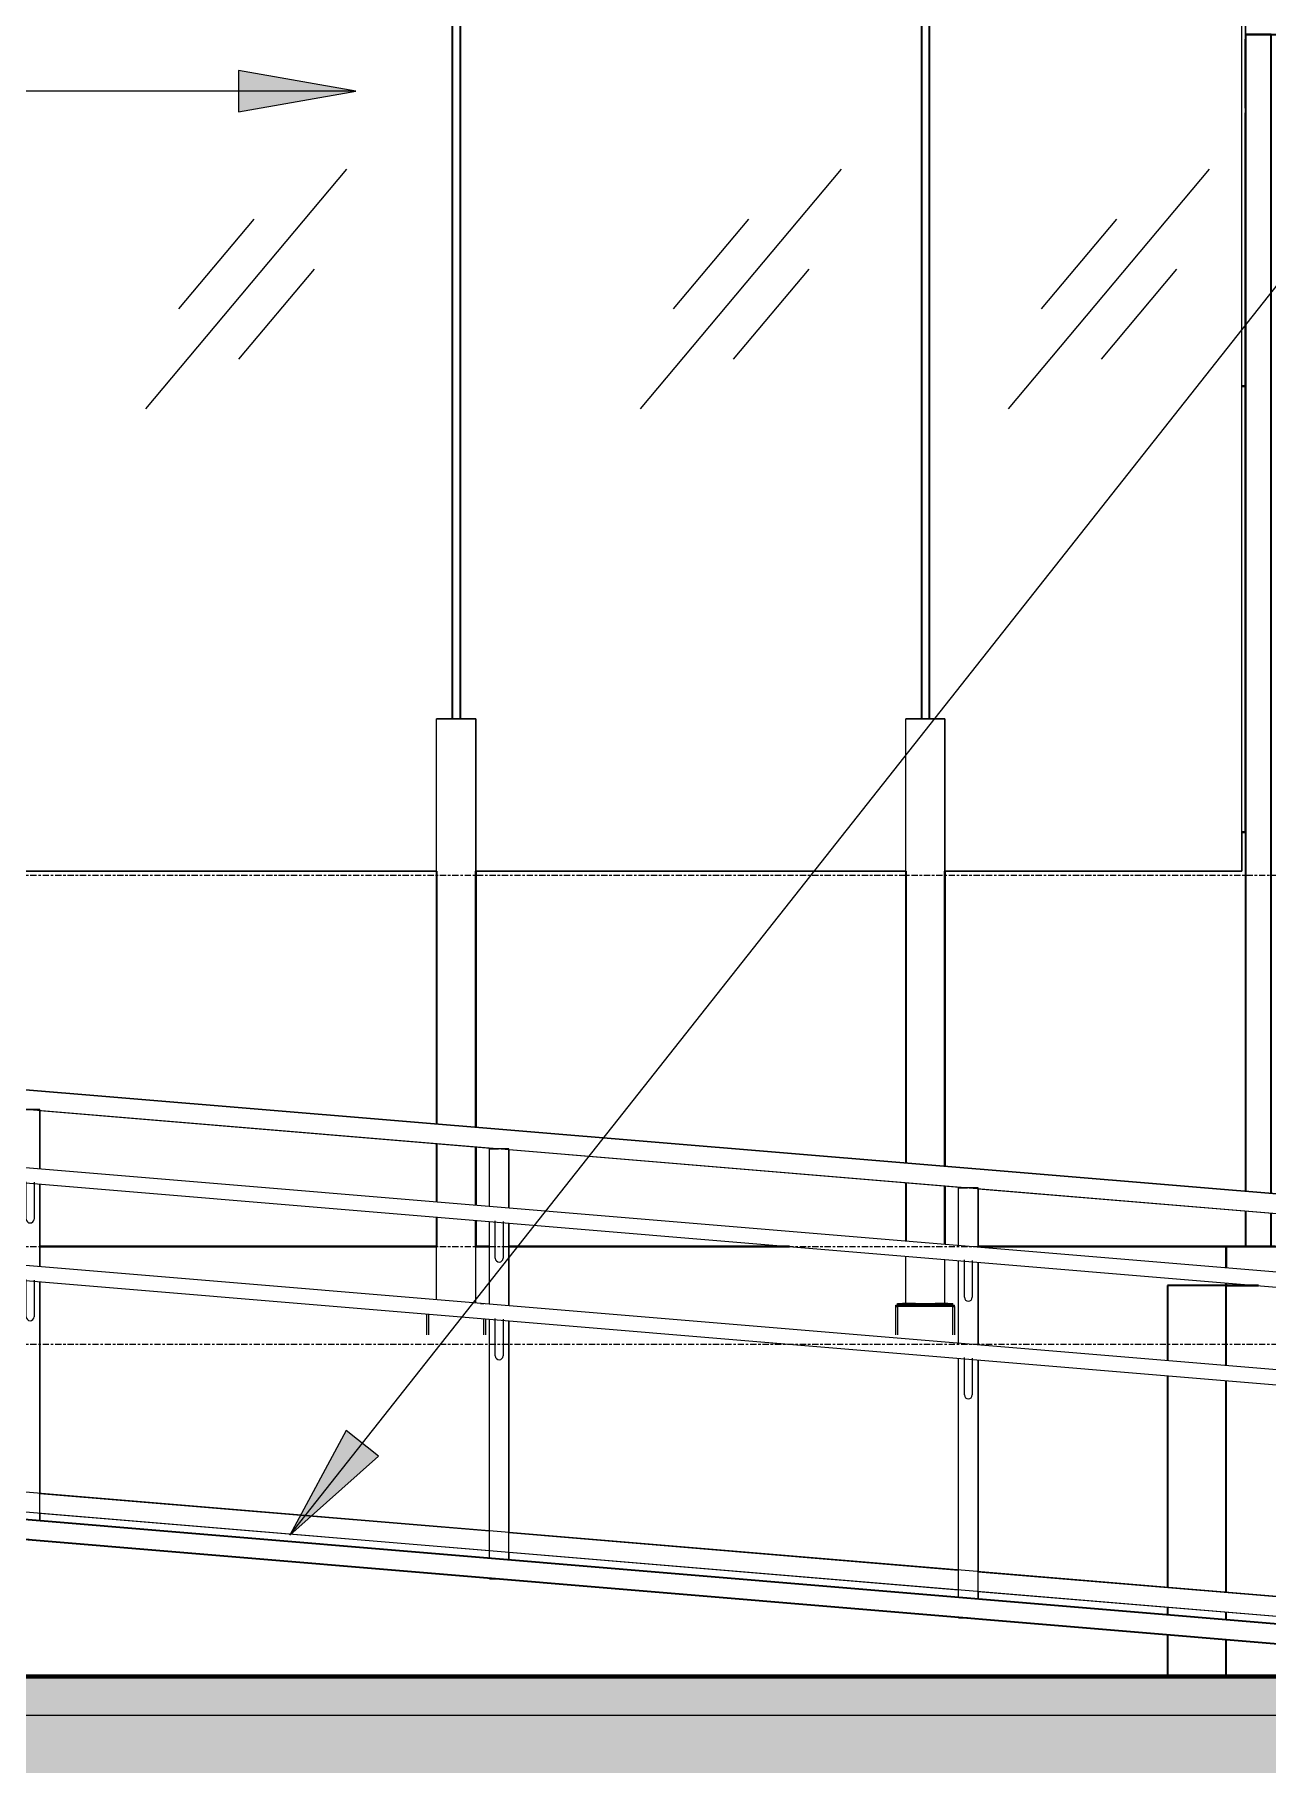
# Model space of a CAD drawing. Header units: millimetres. Extents: x -153298 to 620751, y -313239 to 250031.
# Drawn here: x 127834 to 130988, y -295222 to -290797 of the extents above; entities that cross this region are included whole.
import ezdxf

# ---------------------------------------------------------------- set-up
doc = ezdxf.new("R2010")
doc.units = ezdxf.units.MM
for name, pattern in [('Centre', [31.75, 6.35, -4.7625, 15.875, -4.7625]), ('DPA_Hidden 500', [1.4, 0.8, -0.6]), ('HIDDEN', [0.375, 0.25, -0.125])]:
    doc.linetypes.add(name, pattern=pattern)
for name, color, linetype, lineweight in [('A-ANNO-NOTE', 7, 'Continuous', 35), ('A-DETL-GENF', 7, 'Continuous', 35), ('A-DETL-THIN', 7, 'Continuous', 25), ('A-DOOR-E', 7, 'Continuous', 25), ('A-DOOR-HDLN', 7, 'Continuous', 9), ('A-FLOR-E', 7, 'Continuous', 35), ('A-FLOR-FNSH', 7, 'Continuous', 70), ('A-FLOR-HRAL', 7, 'Continuous', 25), ('A-FLOR-LEVL', 7, 'Continuous', 35), ('A-FLOR-LEVL-E', 7, 'Continuous', 35), ('A-FLOR-PATT', 7, 'Continuous', 70), ('A-GENM', 7, 'Continuous', 9), ('A-GENM-HDLN', 7, 'DPA_Hidden 500', 9), ('A-GLAZ-CURT', 7, 'Continuous', 9), ('A-GLAZ-CWMG', 7, 'Continuous', 35), ('G-ANNO-TEXT', 7, 'Continuous', 9), ('I-WALL-E', 7, 'Continuous', 35), ('S-BEAM', 7, 'Continuous', 35), ('S-COLS-E', 7, 'Continuous', 35), ('WALL-E', 7, 'Continuous', 35)]:
    doc.layers.add(name, color=color, linetype=linetype, lineweight=lineweight)
pattern_1 = [(50, (108217.3, -305821.75), (728.737, -63.756), [76.2, -838.2]), (355, (108217.3, -305821.75), (-140.972, 764.228), [60.96, -670.56]), (100.451, (108278, -305827.1), (587.77, 700.467), [64.76, -712.36]), (46.184, (108217.3, -305618.55), (1084.316, -168.17), [114.3, -1257.3]), (96.636, (108307.7, -305632.6), (949.61, 989.71), [97.14, -1068.54]), (351.184, (108217.3, -305618.6), (949.62, 989.7), [91.44, -1005.84]), (21, (108318.9, -305669.35), (606.458, -409.06), [76.2, -838.2]), (326, (108318.9, -305669.35), (247.208, 736.753), [60.96, -670.56]), (71.451, (108369.44, -305703.44), (853.668, 327.685), [64.76, -712.36]), (37.5, (108217.3, -305821.75), (12.3547, 338.22), [33.528, -628.904, 33.528, -647.192, -673.1]), (37.5, (108217.3, -305821.75), (12.3547, 338.22), [-1343.152, 33.528, -639.572]), (7.5, (108217.3, -305821.75), (267.279, 400.722), [33.528, -354.584, 33.528, -613.664, -256.54]), (7.5, (108217.3, -305821.75), (267.279, 400.722), [-1035.304, 33.528, -223.012]), (327.5, (107990.73, -305821.75), (542.3633, -22.9153), [33.528, -220.472, 33.528, -758.952, -1051.56]), (327.5, (107990.73, -305821.75), (542.3633, -22.9153), [-1046.48, 33.528, -1018.032]), (317.5, (107889.13, -305821.75), (592.517, 101.707), [33.528, -296.672, 33.528, -492.76, -746.76]), (317.5, (107889.13, -305821.75), (592.517, 101.707), [-856.488, 33.528, -713.232])]

# ---------------------------------------------------------------- blocks, each defined once
blk = doc.blocks.new('Ramp - Ramp-6647670-2120-01 ENTRANCE 1 SECTION A')
at = {"layer": 'A-FLOR-LEVL', "color": 7}
for p, q in [((-850627.3, 101450), (-856476.2, 101937.4)), ((-856476.2, 101887.2), (-850627.3, 101399.8))]:
    blk.add_line(p, q, dxfattribs=at)
blk = doc.blocks.new('Railing - RL7_Baluster Post-V204-2120-01 ENTRANCE 1 SECTION A')
at = {"layer": 'A-FLOR-HRAL', "color": 7, "lineweight": 9}
for p, q in [((-855402.3, 102900), (-855452.3, 102900)), ((-855452.3, 102900), (-855429.4, 102900)), ((-855452.3, 102752.1), (-855452.3, 102900)), ((-855452.3, 102752.1), (-855452.3, 102900)), ((-855402.3, 102747.9), (-855402.3, 102900)), ((-855402.3, 102897.7), (-855402.3, 102747.9)), ((-855452.3, 102502.1), (-855452.3, 102714.1)), ((-855452.3, 102502.1), (-855452.3, 102714.1)), ((-855437.3, 102645), (-855437.3, 102715.6)), ((-855417.3, 102714), (-855417.3, 102645)), ((-855402.3, 102709.9), (-855402.3, 102497.9)), ((-855402.3, 102497.9), (-855402.3, 102709.9)), ((-855452.3, 101852.1), (-855452.3, 102464.1)), ((-855452.3, 101922.1), (-855452.3, 102464.1)), ((-855437.3, 102395), (-855437.3, 102465.6)), ((-855417.3, 102464), (-855417.3, 102395)), ((-855402.3, 102459.9), (-855402.3, 101917.9)), ((-855402.3, 101847.9), (-855402.3, 102459.9)), ((-855452.3, 101852.1), (-855452.3, 101871.9)), ((-855402.3, 101867.7), (-855402.3, 101847.9)), ((-855452.3, 101800), (-855452.3, 101801.9)), ((-855452.3, 101800), (-855452.3, 101801.9)), ((-855429.4, 101800), (-855452.3, 101800)), ((-855452.3, 101800), (-855429.4, 101800))]:
    blk.add_line(p, q, dxfattribs=at)
at = {"layer": 'A-FLOR-HRAL', "color": 7, "lineweight": 9, "flags": 128}
for points in [[(-855437.3, 102620), (-855437.3, 102620), (-855437.3, 102620.1), (-855437.3, 102620.2), (-855437.3, 102620.3), (-855437.3, 102620.5), (-855437.3, 102620.7), (-855437.3, 102621), (-855437.3, 102621.3), (-855437.3, 102621.6), (-855437.3, 102622), (-855437.3, 102622.4), (-855437.3, 102622.8), (-855437.3, 102623.3), (-855437.3, 102623.8), (-855437.3, 102624.4), (-855437.3, 102624.9), (-855437.3, 102625.6), (-855437.3, 102626.2), (-855437.3, 102626.9), (-855437.3, 102627.6), (-855437.3, 102628.3), (-855437.3, 102629.1), (-855437.3, 102629.9), (-855437.3, 102630.7), (-855437.3, 102631.5), (-855437.3, 102632.3), (-855437.3, 102633.2), (-855437.3, 102634.1), (-855437.3, 102635), (-855437.3, 102635.9), (-855437.3, 102636.9), (-855437.3, 102637.8), (-855437.3, 102638.8), (-855437.3, 102639.8), (-855437.3, 102640.8), (-855437.3, 102641.7), (-855437.3, 102642.7), (-855437.3, 102643.7), (-855437.3, 102644.7), (-855437.3, 102645)], [(-855417.3, 102645), (-855417.3, 102644), (-855417.3, 102643), (-855417.3, 102642), (-855417.3, 102641), (-855417.3, 102640), (-855417.3, 102639.1), (-855417.3, 102638.1), (-855417.3, 102637.1), (-855417.3, 102636.2), (-855417.3, 102635.3), (-855417.3, 102634.4), (-855417.3, 102633.5), (-855417.3, 102632.6), (-855417.3, 102631.7), (-855417.3, 102630.9), (-855417.3, 102630.1), (-855417.3, 102629.3), (-855417.3, 102628.5), (-855417.3, 102627.8), (-855417.3, 102627.1), (-855417.3, 102626.4), (-855417.3, 102625.7), (-855417.3, 102625.1), (-855417.3, 102624.5), (-855417.3, 102624), (-855417.3, 102623.4), (-855417.3, 102623), (-855417.3, 102622.5), (-855417.3, 102622.1), (-855417.3, 102621.7), (-855417.3, 102621.4), (-855417.3, 102621), (-855417.3, 102620.8), (-855417.3, 102620.6), (-855417.3, 102620.4), (-855417.3, 102620.2), (-855417.3, 102620.1), (-855417.3, 102620), (-855417.3, 102620)], [(-855437.3, 102370), (-855437.3, 102370), (-855437.3, 102370.1), (-855437.3, 102370.2), (-855437.3, 102370.3), (-855437.3, 102370.5), (-855437.3, 102370.7), (-855437.3, 102371), (-855437.3, 102371.3), (-855437.3, 102371.6), (-855437.3, 102372), (-855437.3, 102372.4), (-855437.3, 102372.8), (-855437.3, 102373.3), (-855437.3, 102373.8), (-855437.3, 102374.4), (-855437.3, 102374.9), (-855437.3, 102375.6), (-855437.3, 102376.2), (-855437.3, 102376.9), (-855437.3, 102377.6), (-855437.3, 102378.3), (-855437.3, 102379.1), (-855437.3, 102379.9), (-855437.3, 102380.7), (-855437.3, 102381.5), (-855437.3, 102382.3), (-855437.3, 102383.2), (-855437.3, 102384.1), (-855437.3, 102385), (-855437.3, 102385.9), (-855437.3, 102386.9), (-855437.3, 102387.8), (-855437.3, 102388.8), (-855437.3, 102389.8), (-855437.3, 102390.8), (-855437.3, 102391.7), (-855437.3, 102392.7), (-855437.3, 102393.7), (-855437.3, 102394.7), (-855437.3, 102395)], [(-855417.3, 102395), (-855417.3, 102394), (-855417.3, 102393), (-855417.3, 102392), (-855417.3, 102391), (-855417.3, 102390), (-855417.3, 102389.1), (-855417.3, 102388.1), (-855417.3, 102387.1), (-855417.3, 102386.2), (-855417.3, 102385.3), (-855417.3, 102384.4), (-855417.3, 102383.5), (-855417.3, 102382.6), (-855417.3, 102381.7), (-855417.3, 102380.9), (-855417.3, 102380.1), (-855417.3, 102379.3), (-855417.3, 102378.5), (-855417.3, 102377.8), (-855417.3, 102377.1), (-855417.3, 102376.4), (-855417.3, 102375.7), (-855417.3, 102375.1), (-855417.3, 102374.5), (-855417.3, 102374), (-855417.3, 102373.4), (-855417.3, 102373), (-855417.3, 102372.5), (-855417.3, 102372.1), (-855417.3, 102371.7), (-855417.3, 102371.4), (-855417.3, 102371), (-855417.3, 102370.8), (-855417.3, 102370.6), (-855417.3, 102370.4), (-855417.3, 102370.2), (-855417.3, 102370.1), (-855417.3, 102370), (-855417.3, 102370)]]:
    blk.add_lwpolyline(points, dxfattribs=at)
at = {"layer": 'A-FLOR-HRAL', "color": 7, "lineweight": 9}
for centre, end in [((-855427.3, 102620), 0), ((-855427.3, 102370), 360)]:
    blk.add_arc(centre, 10, 180, end, dxfattribs=at)
blk = doc.blocks.new('Railing - RL7_Baluster Post-V205-2120-01 ENTRANCE 1 SECTION A')
at = {"layer": 'A-FLOR-HRAL', "color": 7, "lineweight": 9}
for p, q in [((-854202.3, 102800), (-854252.3, 102800)), ((-854252.3, 102800), (-854229.4, 102800)), ((-854252.3, 102652.1), (-854252.3, 102800)), ((-854252.3, 102652.1), (-854252.3, 102800)), ((-854202.3, 102647.9), (-854202.3, 102800)), ((-854202.3, 102797.7), (-854202.3, 102647.9)), ((-854252.3, 102402.1), (-854252.3, 102614)), ((-854252.3, 102402.1), (-854252.3, 102614)), ((-854237.3, 102545), (-854237.3, 102615.6)), ((-854217.3, 102614), (-854217.3, 102545)), ((-854202.3, 102609.8), (-854202.3, 102397.9)), ((-854202.3, 102397.9), (-854202.3, 102609.8)), ((-854252.3, 101752.1), (-854252.3, 102364)), ((-854252.3, 101822.1), (-854252.3, 102364)), ((-854237.3, 102295), (-854237.3, 102365.6)), ((-854217.3, 102364), (-854217.3, 102295)), ((-854202.3, 102359.8), (-854202.3, 101817.9)), ((-854202.3, 101747.9), (-854202.3, 102359.8)), ((-854252.3, 101752.1), (-854252.3, 101771.9)), ((-854202.3, 101767.7), (-854202.3, 101747.9)), ((-854252.3, 101700), (-854252.3, 101701.9)), ((-854252.3, 101700), (-854252.3, 101701.9)), ((-854229.4, 101700), (-854252.3, 101700)), ((-854252.3, 101700), (-854229.4, 101700))]:
    blk.add_line(p, q, dxfattribs=at)
at = {"layer": 'A-FLOR-HRAL', "color": 7, "lineweight": 9, "flags": 128}
for points in [[(-854237.3, 102520), (-854237.3, 102520), (-854237.3, 102520.1), (-854237.3, 102520.2), (-854237.3, 102520.3), (-854237.3, 102520.5), (-854237.3, 102520.7), (-854237.3, 102521), (-854237.3, 102521.3), (-854237.3, 102521.6), (-854237.3, 102522), (-854237.3, 102522.4), (-854237.3, 102522.8), (-854237.3, 102523.3), (-854237.3, 102523.8), (-854237.3, 102524.4), (-854237.3, 102524.9), (-854237.3, 102525.6), (-854237.3, 102526.2), (-854237.3, 102526.9), (-854237.3, 102527.6), (-854237.3, 102528.3), (-854237.3, 102529.1), (-854237.3, 102529.9), (-854237.3, 102530.7), (-854237.3, 102531.5), (-854237.3, 102532.3), (-854237.3, 102533.2), (-854237.3, 102534.1), (-854237.3, 102535), (-854237.3, 102535.9), (-854237.3, 102536.9), (-854237.3, 102537.8), (-854237.3, 102538.8), (-854237.3, 102539.8), (-854237.3, 102540.8), (-854237.3, 102541.7), (-854237.3, 102542.7), (-854237.3, 102543.7), (-854237.3, 102544.7), (-854237.3, 102545)], [(-854217.3, 102545), (-854217.3, 102544), (-854217.3, 102543), (-854217.3, 102542), (-854217.3, 102541), (-854217.3, 102540), (-854217.3, 102539.1), (-854217.3, 102538.1), (-854217.3, 102537.1), (-854217.3, 102536.2), (-854217.3, 102535.3), (-854217.3, 102534.4), (-854217.3, 102533.5), (-854217.3, 102532.6), (-854217.3, 102531.7), (-854217.3, 102530.9), (-854217.3, 102530.1), (-854217.3, 102529.3), (-854217.3, 102528.5), (-854217.3, 102527.8), (-854217.3, 102527.1), (-854217.3, 102526.4), (-854217.3, 102525.7), (-854217.3, 102525.1), (-854217.3, 102524.5), (-854217.3, 102524), (-854217.3, 102523.4), (-854217.3, 102523), (-854217.3, 102522.5), (-854217.3, 102522.1), (-854217.3, 102521.7), (-854217.3, 102521.4), (-854217.3, 102521), (-854217.3, 102520.8), (-854217.3, 102520.6), (-854217.3, 102520.4), (-854217.3, 102520.2), (-854217.3, 102520.1), (-854217.3, 102520), (-854217.3, 102520)], [(-854237.3, 102270), (-854237.3, 102270), (-854237.3, 102270.1), (-854237.3, 102270.2), (-854237.3, 102270.3), (-854237.3, 102270.5), (-854237.3, 102270.7), (-854237.3, 102271), (-854237.3, 102271.3), (-854237.3, 102271.6), (-854237.3, 102272), (-854237.3, 102272.4), (-854237.3, 102272.8), (-854237.3, 102273.3), (-854237.3, 102273.8), (-854237.3, 102274.4), (-854237.3, 102274.9), (-854237.3, 102275.6), (-854237.3, 102276.2), (-854237.3, 102276.9), (-854237.3, 102277.6), (-854237.3, 102278.3), (-854237.3, 102279.1), (-854237.3, 102279.9), (-854237.3, 102280.7), (-854237.3, 102281.5), (-854237.3, 102282.3), (-854237.3, 102283.2), (-854237.3, 102284.1), (-854237.3, 102285), (-854237.3, 102285.9), (-854237.3, 102286.9), (-854237.3, 102287.8), (-854237.3, 102288.8), (-854237.3, 102289.8), (-854237.3, 102290.8), (-854237.3, 102291.7), (-854237.3, 102292.7), (-854237.3, 102293.7), (-854237.3, 102294.7), (-854237.3, 102295)], [(-854217.3, 102295), (-854217.3, 102294), (-854217.3, 102293), (-854217.3, 102292), (-854217.3, 102291), (-854217.3, 102290), (-854217.3, 102289.1), (-854217.3, 102288.1), (-854217.3, 102287.1), (-854217.3, 102286.2), (-854217.3, 102285.3), (-854217.3, 102284.4), (-854217.3, 102283.5), (-854217.3, 102282.6), (-854217.3, 102281.7), (-854217.3, 102280.9), (-854217.3, 102280.1), (-854217.3, 102279.3), (-854217.3, 102278.5), (-854217.3, 102277.8), (-854217.3, 102277.1), (-854217.3, 102276.4), (-854217.3, 102275.7), (-854217.3, 102275.1), (-854217.3, 102274.5), (-854217.3, 102274), (-854217.3, 102273.4), (-854217.3, 102273), (-854217.3, 102272.5), (-854217.3, 102272.1), (-854217.3, 102271.7), (-854217.3, 102271.4), (-854217.3, 102271), (-854217.3, 102270.8), (-854217.3, 102270.6), (-854217.3, 102270.4), (-854217.3, 102270.2), (-854217.3, 102270.1), (-854217.3, 102270), (-854217.3, 102270)]]:
    blk.add_lwpolyline(points, dxfattribs=at)
at = {"layer": 'A-FLOR-HRAL', "color": 7, "lineweight": 9}
for centre, end in [((-854227.3, 102520), 0), ((-854227.3, 102270), 360)]:
    blk.add_arc(centre, 10, 180, end, dxfattribs=at)
blk = doc.blocks.new('Railing - Railing-14391909-2120-01 ENTRANCE 1 SECTION A')
at = {"layer": 'A-FLOR-HRAL', "color": 7, "lineweight": 9}
for p, q in [((-850627.3, 102350), (-856476.2, 102837.4)), ((-856477.8, 102799.4), (-850627.3, 102311.9)), ((-850627.3, 102100), (-856476.2, 102587.4)), ((-856477.8, 102549.4), (-850627.3, 102061.9)), ((-850627.3, 101520), (-856476.2, 102007.4)), ((-856478.3, 101957.4), (-850627.3, 101469.8)), ((-855402.3, 101917.9), (-854252.3, 101822.1)), ((-855402.3, 101867.7), (-854252.3, 101771.9)), ((-854202.3, 101817.9), (-853052.3, 101722.1)), ((-854202.3, 101767.7), (-853052.3, 101671.9)), ((-853002.3, 101717.9), (-851852.3, 101622.1)), ((-853002.3, 101667.7), (-851852.3, 101571.9))]:
    blk.add_line(p, q, dxfattribs=at)
at = {"color": 7}
for name, p in [('Railing - RL7_Baluster Post-V204-2120-01 ENTRANCE 1 SECTION A', (0, 0)), ('Railing - RL7_Baluster Post-V205-2120-01 ENTRANCE 1 SECTION A', (0, 0)), ('Railing - RL7_Baluster Post-V205-2120-01 ENTRANCE 1 SECTION A', (1200, -100))]:
    blk.add_blockref(name, p, dxfattribs=at)
blk = doc.blocks.new('Top Rail Type - Top Rail_Internal_-14391923-2120-01 ENTRANCE 1 SECTION A')
at = {"layer": 'A-FLOR-HRAL', "color": 7, "lineweight": 9}
for p, q in [((-850627.3, 102550), (-856476.2, 103037.4)), ((-856476.2, 103037.4), (-850627.3, 102550)), ((-856478.3, 102987.4), (-850627.3, 102499.8)), ((-855402.3, 102897.7), (-854229.4, 102800)), ((-854202.3, 102797.7), (-853029.4, 102700)), ((-853002.3, 102697.7), (-851829.4, 102600))]:
    blk.add_line(p, q, dxfattribs=at)
blk = doc.blocks.new('System Panel - DPA-AR_SP_Glass Panel 19mm-17713060-2120-01 ENTRANCE 1 SECTION A')
at = {"layer": 'A-GLAZ-CURT', "color": 7}
for p, q in [((-853127.4, 103900), (-853127.4, 107540)), ((-853127.4, 107540), (-853127.4, 103900)), ((-852327.2, 103510), (-852327.2, 107540)), ((-852327.2, 103610), (-852327.2, 103510)), ((-852327.2, 103510), (-853087.4, 103510)), ((-853087.4, 103510), (-852327.2, 103510))]:
    blk.add_line(p, q, dxfattribs=at)
blk = doc.blocks.new('H-Wide Flange-Column - H200x200x49_9-17718764-2120-01 ENTRANCE 1 SECTION A')
at = {"layer": 'S-COLS-E', "color": 7}
for p, q in [((-852947.2, 102550), (-852864.2, 102550)), ((-852864.2, 102550), (-852947.2, 102550)), ((-852947.2, 102550), (-852747.2, 102550)), ((-852747.2, 102550), (-852947.2, 102550)), ((-852864.2, 102550), (-852851.2, 102550)), ((-852851.2, 102550), (-852864.2, 102550)), ((-852830.2, 102550), (-852843.2, 102550)), ((-852843.2, 102550), (-852830.2, 102550)), ((-852747.2, 102550), (-852830.2, 102550)), ((-852830.2, 102550), (-852747.2, 102550))]:
    blk.add_line(p, q, dxfattribs=at)
blk = doc.blocks.new('System Panel - DPA-AR_SP_Glass Panel 19mm-18236016-2120-01 ENTRANCE 1 SECTION A')
at = {"layer": 'A-GLAZ-CURT', "color": 7}
for p, q in [((-852317.7, 106165), (-852317.7, 107540)), ((-852317.7, 107540), (-852317.7, 106165)), ((-852317.7, 106165), (-852327.2, 106165)), ((-852317.7, 106165), (-852327.2, 106165)), ((-852317.7, 106165), (-852327.2, 106165)), ((-852317.7, 106165), (-852327.2, 106165)), ((-852317.7, 106165), (-852327.2, 106165)), ((-852317.7, 106165), (-852327.2, 106165)), ((-852317.7, 106165), (-852327.2, 106165)), ((-852317.7, 105671), (-852317.7, 106165)), ((-852317.7, 106165), (-852317.7, 105671)), ((-852317.7, 104751), (-852317.7, 105450)), ((-852317.7, 105450), (-852317.7, 104751)), ((-852317.7, 104751), (-852327.2, 104751)), ((-852317.7, 104751), (-852327.2, 104751)), ((-852317.7, 104751), (-852327.2, 104751)), ((-852317.7, 104751), (-852327.2, 104751)), ((-852317.7, 104751), (-852327.2, 104751)), ((-852317.7, 104751), (-852327.2, 104751)), ((-852317.7, 104751), (-852327.2, 104751))]:
    blk.add_line(p, q, dxfattribs=at)
blk = doc.blocks.new('System Panel - DPA-AR_SP_Glass Panel 19mm-17713068-2120-01 ENTRANCE 1 SECTION A')
at = {"layer": 'A-GLAZ-CURT', "color": 7}
for p, q in [((-855527.4, 103900), (-855527.4, 107540)), ((-855527.4, 107540), (-855527.4, 103900)), ((-854347.4, 107540), (-854347.4, 103900)), ((-854347.4, 103900), (-854347.4, 107540)), ((-854387.4, 103510), (-855487.4, 103510)), ((-855487.4, 103510), (-854387.4, 103510))]:
    blk.add_line(p, q, dxfattribs=at)
blk = doc.blocks.new('Rectangular Mullion - DPA_AR_Glass Lift Rev B-17712988-2120-01 ENTRANCE 1 SECTION A')
at = {"layer": 'A-GLAZ-CWMG', "color": 7}
for p, q in [((-855547.4, 107540), (-855547.4, 103900)), ((-855547.4, 107540), (-855547.4, 103900)), ((-855527.4, 107540), (-855527.4, 103900)), ((-855527.4, 107540), (-855527.4, 103900))]:
    blk.add_line(p, q, dxfattribs=at)
blk = doc.blocks.new('Rectangular Mullion - DPA-AR_Rectangular_Mullion_Bottom_Left _Flip-17713076-2120-01 ENTRANCE 1 SECTION A')
at = {"layer": 'A-GLAZ-CWMG', "color": 7}
for p, q in [((-852317.7, 105650), (-852252.7, 105650)), ((-852252.7, 105650), (-852317.7, 105650)), ((-852317.7, 105650), (-852317.7, 102690.9)), ((-852317.7, 105462), (-852317.7, 105638)), ((-852252.7, 105650), (-852276.7, 105650)), ((-852276.7, 105650), (-852252.7, 105650)), ((-852252.7, 102685.4), (-852252.7, 105650)), ((-852252.7, 102685.4), (-852252.7, 105650)), ((-852252.7, 105609), (-852252.7, 105650)), ((-852252.7, 105609), (-852252.7, 105638)), ((-852317.7, 103610), (-852317.7, 105450)), ((-852317.7, 102640.7), (-852317.7, 102550)), ((-852252.7, 102550), (-852252.7, 102635.3)), ((-852252.7, 102550), (-852252.7, 102635.3)), ((-852252.7, 102550), (-852252.7, 102591)), ((-852252.7, 102550), (-852252.7, 102591)), ((-852317.7, 102550), (-852252.7, 102550)), ((-852252.7, 102550), (-852317.7, 102550)), ((-852252.7, 102550), (-852276.7, 102550)), ((-852276.7, 102550), (-852252.7, 102550))]:
    blk.add_line(p, q, dxfattribs=at)
blk = doc.blocks.new('Rectangular Mullion - DPA-AR_Rectangular_Mullion_Bottom_Left _Flip-17713079-2120-01 ENTRANCE 1 SECTION A')
at = {"layer": 'A-GLAZ-CWMG', "color": 7}
for p, q in [((-852317.7, 105650), (-852252.7, 105650)), ((-852252.7, 105650), (-852317.7, 105650)), ((-852252.7, 105650), (-852276.7, 105650)), ((-852276.7, 105650), (-852252.7, 105650)), ((-852317.7, 105450), (-852317.7, 104751)), ((-852317.7, 104751), (-852317.7, 105450)), ((-852252.7, 102560), (-852252.7, 102591)), ((-852252.7, 102560), (-852252.7, 102591)), ((-852252.7, 102560), (-852252.7, 102591)), ((-852252.7, 102560), (-852252.7, 102591)), ((-852317.2, 102550), (-852252.7, 102550)), ((-852252.7, 102550), (-852317.2, 102550)), ((-852252.7, 102550), (-852276.7, 102550)), ((-852276.7, 102550), (-852252.7, 102550))]:
    blk.add_line(p, q, dxfattribs=at)
blk = doc.blocks.new('H-Wide Flange Beams - H200x200x49_9-17713033-2120-01 ENTRANCE 1 SECTION A')
at = {"layer": 'S-BEAM', "color": 7}
for p, q in [((-852317.7, 105650), (-850201.2, 105650)), ((-852317.7, 105650), (-850201.2, 105650)), ((-850201.2, 105475), (-850201.2, 105570)), ((-850201.2, 105570), (-850201.2, 105475)), ((-851117.7, 105462), (-850214.2, 105462)), ((-851117.7, 105450), (-850201.2, 105450)), ((-850214.2, 105462), (-851117.2, 105462)), ((-851117.2, 105450), (-850201.2, 105450))]:
    blk.add_line(p, q, dxfattribs=at)
blk = doc.blocks.new('H-Wide Flange Beams - H200x200x49_9-17713034-2120-01 ENTRANCE 1 SECTION A')
at = {"layer": 'S-BEAM', "color": 7}
for p, q in [((-852317.7, 105650), (-850201.3, 105650)), ((-852317.7, 105650), (-850201.3, 105650)), ((-851117.7, 105638), (-850214.2, 105638)), ((-851117.7, 105638), (-850201.3, 105638)), ((-850201.3, 105650), (-850201.3, 105638)), ((-850201.3, 105625), (-850201.3, 105626.2)), ((-850201.3, 105626.2), (-850201.3, 105625)), ((-850201.3, 105475), (-850201.3, 105625)), ((-850201.3, 105625), (-850201.3, 105475)), ((-850214.2, 105462), (-851117.7, 105462)), ((-851117.7, 105462), (-850201.3, 105462)), ((-851117.7, 105450), (-850201.3, 105450)), ((-851117.7, 105450), (-850201.3, 105450)), ((-850201.3, 105473.8), (-850201.3, 105475)), ((-850201.3, 105475), (-850201.3, 105473.8)), ((-850201.3, 105462), (-850201.3, 105450))]:
    blk.add_line(p, q, dxfattribs=at)
blk = doc.blocks.new('Structural Framing 37 - Structural Framing 1-17719488-2120-01 ENTRANCE 1 SECTION A')
at = {"layer": 'S-BEAM', "color": 7}
for p, q in [((-852317.7, 105650), (-852268.2, 105650)), ((-852267.6, 105650), (-852317.6, 105650))]:
    blk.add_line(p, q, dxfattribs=at)
blk = doc.blocks.new('System Panel - DPA-AR_SP_Glass Panel 19mm-18235950-2120-01 ENTRANCE 1 SECTION A')
at = {"layer": 'A-GLAZ-CURT', "color": 7}
for p, q in [((-852317.7, 106165), (-852317.7, 107540)), ((-852317.7, 107540), (-852317.7, 106165)), ((-852317.7, 106165), (-852327.2, 106165)), ((-852317.7, 106165), (-852327.2, 106165)), ((-852317.7, 106165), (-852327.2, 106165)), ((-852317.7, 106165), (-852327.2, 106165)), ((-852317.7, 106165), (-852327.2, 106165)), ((-852317.7, 105650), (-852317.7, 106165)), ((-852317.7, 106165), (-852317.7, 104751)), ((-852317.7, 104751), (-852317.7, 105450)), ((-852317.7, 104751), (-852327.2, 104751)), ((-852317.7, 104751), (-852327.2, 104751)), ((-852317.7, 103610), (-852317.7, 104751)), ((-852317.7, 104751), (-852317.7, 103610)), ((-852327.2, 103610), (-852317.7, 103610)), ((-852317.7, 103610), (-852327.2, 103610))]:
    blk.add_line(p, q, dxfattribs=at)
blk = doc.blocks.new('Rectangular Mullion - DPA_AR_flood protection post-V374-2120-01 ENTRANCE 1 SECTION A')
at = {"layer": 'A-GLAZ-CWMG', "color": 7}
for p, q in [((-854387.4, 103510), (-854387.4, 102863.3)), ((-854387.4, 103510), (-854387.4, 102863.3)), ((-854287.4, 102855), (-854287.4, 103510)), ((-854287.4, 103510), (-854287.4, 102855)), ((-854387.4, 102813.2), (-854387.4, 102663.3)), ((-854387.4, 102813.2), (-854387.4, 102663.3)), ((-854287.4, 102655), (-854287.4, 102804.8)), ((-854287.4, 102804.8), (-854287.4, 102655)), ((-854387.4, 102625.4), (-854387.4, 102550)), ((-854387.4, 102625.4), (-854387.4, 102550)), ((-854287.4, 102550), (-854287.4, 102616.9)), ((-854287.4, 102616.9), (-854287.4, 102550))]:
    blk.add_line(p, q, dxfattribs=at)
blk = doc.blocks.new('Rectangular Mullion - DPA_AR_flood protection post-V375-2120-01 ENTRANCE 1 SECTION A')
at = {"layer": 'A-GLAZ-CWMG', "color": 7}
for p, q in [((-853187.4, 103510), (-853187.4, 102763.3)), ((-853187.4, 103510), (-853187.4, 102763.3)), ((-853087.4, 102755), (-853087.4, 103510)), ((-853087.4, 103510), (-853087.4, 102755)), ((-853187.4, 102713.2), (-853187.4, 102563.3)), ((-853187.4, 102713.2), (-853187.4, 102563.3)), ((-853087.4, 102555), (-853087.4, 102704.8)), ((-853087.4, 102704.8), (-853087.4, 102555))]:
    blk.add_line(p, q, dxfattribs=at)
blk = doc.blocks.new('DPA-STOP LOG-SIDE-GLASS LIFT - SIDE POST-17686074-2120-01 ENTRANCE 1 SECTION A')
at = {"layer": 'A-DOOR-E', "color": 7, "lineweight": 9}
for p, q in [((-853212.4, 102400), (-853062.4, 102400)), ((-853212.4, 102396), (-853212.4, 102400)), ((-853062.4, 102396), (-853212.4, 102396)), ((-853208.4, 102404), (-853066.4, 102404)), ((-853208.4, 102400), (-853208.4, 102404)), ((-853066.4, 102400), (-853208.4, 102400)), ((-853195.4, 102404), (-853181.5, 102404)), ((-853181.5, 102404), (-853195.4, 102404)), ((-853195.4, 102400), (-853181.5, 102400)), ((-853181.5, 102400), (-853195.4, 102400)), ((-853093.4, 102404), (-853079.5, 102404)), ((-853079.5, 102404), (-853093.4, 102404)), ((-853093.4, 102400), (-853079.5, 102400)), ((-853079.5, 102400), (-853093.4, 102400)), ((-853066.4, 102400), (-853066.4, 102404)), ((-853062.4, 102396), (-853062.4, 102400))]:
    blk.add_line(p, q, dxfattribs=at)
at = {"layer": 'A-DOOR-E', "color": 7}
for p, q in [((-853212.4, 102324), (-853212.4, 102396)), ((-853212.4, 102396), (-853208.4, 102396)), ((-853208.4, 102396), (-853208.4, 102324)), ((-853066.4, 102324), (-853066.4, 102396)), ((-853066.4, 102396), (-853062.4, 102396)), ((-853062.4, 102396), (-853062.4, 102324))]:
    blk.add_line(p, q, dxfattribs=at)
at = {"layer": 'A-DOOR-HDLN', "color": 7}
for p, q in [((-853087.4, 103900), (-853187.4, 103900)), ((-853187.4, 103900), (-853162.4, 103900)), ((-853162.4, 103900), (-853187.4, 103900)), ((-853187.4, 103900), (-853087.4, 103900)), ((-853187.4, 102763.3), (-853187.4, 103900)), ((-853187.4, 102763.3), (-853187.4, 103900)), ((-853187.4, 102763.3), (-853187.4, 103900)), ((-853187.4, 102763.3), (-853187.4, 103900)), ((-853087.4, 103900), (-853112.4, 103900)), ((-853112.4, 103900), (-853087.4, 103900)), ((-853087.4, 103900), (-853087.4, 102755)), ((-853087.4, 102755), (-853087.4, 103900)), ((-853087.4, 102755), (-853087.4, 103900)), ((-853087.4, 102755), (-853087.4, 103900)), ((-853187.4, 102563.3), (-853187.4, 102713.2)), ((-853187.4, 102563.3), (-853187.4, 102713.2)), ((-853187.4, 102563.3), (-853187.4, 102713.2)), ((-853187.4, 102563.3), (-853187.4, 102713.2)), ((-853087.4, 102704.8), (-853087.4, 102555)), ((-853087.4, 102555), (-853087.4, 102704.8)), ((-853087.4, 102555), (-853087.4, 102704.8)), ((-853087.4, 102555), (-853087.4, 102704.8)), ((-853187.4, 102404), (-853187.4, 102525.2)), ((-853187.4, 102404), (-853187.4, 102525.2)), ((-853087.4, 102404), (-853087.4, 102516.9)), ((-853087.4, 102404), (-853087.4, 102516.9)), ((-853187.4, 102404), (-853087.4, 102404)), ((-853162.4, 102404), (-853187.4, 102404)), ((-853087.4, 102404), (-853112.4, 102404))]:
    blk.add_line(p, q, dxfattribs=at)
blk = doc.blocks.new('DPA-STOP LOG-SIDE-GLASS LIFT - SIDE POST-V376-2120-01 ENTRANCE 1 SECTION A')
at = {"layer": 'A-DOOR-E', "color": 7, "lineweight": 9}
blk.add_line((-854275.3, 102404), (-854266.4, 102404), dxfattribs=at)
at = {"layer": 'A-DOOR-E', "color": 7}
for p, q in [((-854412.4, 102324), (-854412.4, 102377.5)), ((-854408.4, 102377.2), (-854408.4, 102324)), ((-854266.4, 102324), (-854266.4, 102365.1)), ((-854262.4, 102364.8), (-854262.4, 102324))]:
    blk.add_line(p, q, dxfattribs=at)
at = {"layer": 'A-DOOR-HDLN', "color": 7}
for p, q in [((-854287.4, 103900), (-854387.4, 103900)), ((-854387.4, 103900), (-854362.4, 103900)), ((-854362.4, 103900), (-854387.4, 103900)), ((-854387.4, 103900), (-854287.4, 103900)), ((-854387.4, 102863.3), (-854387.4, 103900)), ((-854387.4, 102863.3), (-854387.4, 103900)), ((-854387.4, 102863.3), (-854387.4, 103900)), ((-854387.4, 102863.3), (-854387.4, 103900)), ((-854287.4, 103900), (-854312.4, 103900)), ((-854312.4, 103900), (-854287.4, 103900)), ((-854287.4, 103900), (-854287.4, 102855)), ((-854287.4, 102855), (-854287.4, 103900)), ((-854287.4, 102855), (-854287.4, 103900)), ((-854287.4, 102855), (-854287.4, 103900)), ((-854387.4, 102663.3), (-854387.4, 102813.2)), ((-854387.4, 102663.3), (-854387.4, 102813.2)), ((-854387.4, 102663.3), (-854387.4, 102813.2)), ((-854387.4, 102663.3), (-854387.4, 102813.2)), ((-854287.4, 102804.8), (-854287.4, 102655)), ((-854287.4, 102655), (-854287.4, 102804.8)), ((-854287.4, 102655), (-854287.4, 102804.8)), ((-854287.4, 102655), (-854287.4, 102804.8)), ((-854387.4, 102550), (-854387.4, 102625.4)), ((-854387.4, 102550), (-854387.4, 102625.4)), ((-854387.4, 102413.3), (-854387.4, 102625.4)), ((-854387.4, 102413.3), (-854387.4, 102625.4)), ((-854287.4, 102616.9), (-854287.4, 102550)), ((-854287.4, 102405), (-854287.4, 102616.9)), ((-854287.4, 102405), (-854287.4, 102616.9)), ((-854287.4, 102550), (-854287.4, 102616.9))]:
    blk.add_line(p, q, dxfattribs=at)
blk = doc.blocks.new('DPA_GM-Stoplogs Line Based - Line Based-17909951-2120-01 ENTRANCE 1 SECTION A')
at = {"layer": 'A-GENM', "color": 7}
for p, q in [((-852317.2, 102550), (-852242.4, 102550)), ((-852242.4, 102550), (-852317.2, 102550)), ((-852192.4, 102550), (-852017.7, 102550)), ((-852017.7, 102550), (-852192.4, 102550))]:
    blk.add_line(p, q, dxfattribs=at)
at = {"layer": 'A-GENM-HDLN', "color": 7}
blk.add_line((-852167.7, 102550), (-852017.3, 102550), dxfattribs=at)
blk = doc.blocks.new('DPA_GM-Stoplogs Line Based - Line Based-V380-2120-01 ENTRANCE 1 SECTION A')
at = {"layer": 'A-GENM', "color": 7}
for p, q in [((-852317.7, 102550), (-852242.4, 102550)), ((-852242.4, 102550), (-852317.7, 102550)), ((-852192.4, 102550), (-852017.7, 102550)), ((-852017.7, 102550), (-852192.4, 102550))]:
    blk.add_line(p, q, dxfattribs=at)
at = {"layer": 'A-GENM-HDLN', "color": 7}
for p, q in [((-852167.7, 102550), (-851987.4, 102550)), ((-851887.4, 102550), (-851852.9, 102550)), ((-851801.7, 102550), (-851557.4, 102550)), ((-851507.4, 102550), (-851229.4, 102550))]:
    blk.add_line(p, q, dxfattribs=at)
blk = doc.blocks.new('LIFT-OTIS - Lift - 1400x2300-For Station-18234327-2120-01 ENTRANCE 1 SECTION A')
at = {"layer": 'A-GENM', "color": 7}
for p, q in [((-852667.4, 102550), (-852707.6, 102550)), ((-852707.6, 102550), (-852667.4, 102550)), ((-852667.4, 102550), (-852707.6, 102550)), ((-852707.6, 102550), (-852667.4, 102550))]:
    blk.add_line(p, q, dxfattribs=at)
at = {"layer": 'A-GENM', "color": 7, "linetype": 'HIDDEN'}
for p, q in [((-852367.3, 102494.8), (-852367.3, 102520)), ((-852367.3, 102450), (-852367.3, 102456.9)), ((-852367.3, 102451.6), (-852367.3, 102450)), ((-852367.3, 102451.6), (-852367.3, 102450)), ((-852367.3, 102450), (-852367.3, 102451.6))]:
    blk.add_line(p, q, dxfattribs=at)
blk = doc.blocks.new('Rectangular Mullion - 10 x 10mm-18236015-2120-01 ENTRANCE 1 SECTION A')
at = {"layer": 'A-GLAZ-CWMG', "color": 7}
for p, q in [((-852327.2, 104751), (-852317.7, 104751)), ((-852317.7, 104751), (-852327.2, 104751))]:
    blk.add_line(p, q, dxfattribs=at)
blk = doc.blocks.new('Mirror Symbol - Mirror-R-11567825-2120-01 ENTRANCE 1 SECTION A')
at = {"layer": 'A-ANNO-NOTE', "color": 7, "lineweight": 9}
for p, q in [((-855131.2, 104692.5), (-854616.9, 105305.4)), ((-855047.1, 104948.3), (-854854.2, 105178.1)), ((-854701, 105049.6), (-854893.9, 104819.8))]:
    blk.add_line(p, q, dxfattribs=at)

msp = doc.modelspace()

# ---------------------------------------------------------------- hatches: boundary and pattern name
at = {"layer": 'A-DETL-GENF', "lineweight": 9}
h = msp.add_hatch(dxfattribs=at)
h.set_pattern_fill('FP_32', style=0, pattern_type=2)
h.set_pattern_definition([(45, (108217.3, -305821.75), (0, 449.0128), [317.5, -317.5]), (45, (108133.1, -305737.56), (0, 449.0128), [317.5, -317.5]), (45, (108048.92, -305653.38), (0, 449.0128), [317.5, -317.5]), (135, (108048.92, -305597.24), (-449.0128, 3e-14), [317.5, -317.5]), (135, (108133.1, -305513.05), (-449.0128, 3e-14), [317.5, -317.5]), (135, (108217.3, -305428.87), (-449.0128, 3e-14), [317.5, -317.5])])
h.paths.add_polyline_path([(136587.1047, -298446.753), (140337.5298, -298446.753), (140337.5298, -295376.753), (134242.3285, -295376.753), (134242.3285, -295096.753), (116692.5163, -295096.753), (122478.88, -298446.753), (132836.6797, -298446.753)])
h.paths.add_polyline_path([(91582.0038, -298446.753), (103688.1926, -298446.753), (103688.1926, -295296.753), (88643.88, -295296.753), (88643.88, -295146.753), (83446.7954, -295146.753), (83446.7954, -295376.753), (80330.7286, -295376.753), (80330.7286, -298446.753), (87831.5788, -298446.753)])
at = {"layer": 'A-FLOR-PATT', "lineweight": 9}
h = msp.add_hatch(dxfattribs=at)
h.set_pattern_fill('FP_1', style=0, pattern_type=2)
h.set_pattern_definition(pattern_1)
h.paths.add_polyline_path([(88643.88, -295146.753), (88643.88, -294996.753), (83823.5551, -294996.753), (83823.5551, -295146.753), (88534.7835, -295146.753)])
h.paths.add_polyline_path([(132984.0657, -295096.753), (134107.0489, -295096.753), (134107.0489, -294996.753), (132919.0657, -294996.753), (132919.0657, -295016.753), (132896.5657, -295016.753), (132896.5657, -295021.753), (132984.0657, -295021.753), (132984.0657, -295046.1158)])
h.paths.add_polyline_path([(132689.0657, -295096.753), (132689.0657, -295021.753), (132776.5657, -295021.753), (132776.5657, -295016.753), (132754.0657, -295016.753), (132754.0657, -294996.753), (116617.88, -294996.753), (116617.88, -295053.5424), (116692.5163, -295096.753), (132602.2781, -295096.753)])
h = msp.add_hatch(dxfattribs=at)
h.set_pattern_fill('FP_1', style=0, pattern_type=2)
h.set_pattern_definition(pattern_1)
h.paths.add_polyline_path([(88643.88, -295146.753), (88643.88, -294996.753), (83823.5551, -294996.753), (83823.5551, -295146.753), (88534.7835, -295146.753)])
h.paths.add_polyline_path([(132984.0657, -295096.753), (134107.0489, -295096.753), (134107.0489, -294996.753), (132919.0657, -294996.753), (132919.0657, -295016.753), (132896.5657, -295016.753), (132896.5657, -295021.753), (132984.0657, -295021.753), (132984.0657, -295046.1158)])
h.paths.add_polyline_path([(132689.0657, -295096.753), (132689.0657, -295021.753), (132776.5657, -295021.753), (132776.5657, -295016.753), (132754.0657, -295016.753), (132754.0657, -294996.753), (116617.88, -294996.753), (116617.88, -295053.5424), (116692.5163, -295096.753), (132602.2781, -295096.753)])
at = {"layer": 'G-ANNO-TEXT'}
for points in [[(128656.3657, -290941.4407), (128356.3657, -290888.5426), (128356.3657, -290994.3388)], [(128487.07, -294635.5033), (128714.5311, -294432.8716), (128631.5094, -294367.2955)]]:
    msp.add_hatch(color=7, dxfattribs=at).paths.add_polyline_path(points)

# ---------------------------------------------------------------- linework, layer by layer
at = {"layer": 'A-DETL-THIN', "color": 7}
msp.add_line((134242.3285, -295096.753), (116692.5163, -295096.753), dxfattribs=at)
at = {"layer": 'A-FLOR-E', "color": 7}
for p, q in [((127847.9088, -293896.753), (128862.8157, -293896.753)), ((128862.8157, -293896.753), (127847.9088, -293896.753)), ((127847.9088, -293896.753), (128862.8157, -293896.753)), ((128862.8157, -293896.753), (127847.9088, -293896.753)), ((128962.8157, -293896.753), (128997.9088, -293896.753)), ((128997.9088, -293896.753), (128962.8157, -293896.753)), ((128962.8157, -293896.753), (128997.9088, -293896.753)), ((128997.9088, -293896.753), (128962.8157, -293896.753)), ((129047.9088, -293896.753), (129765.3282, -293896.753)), ((129765.3282, -293896.753), (129047.9088, -293896.753)), ((129047.9088, -293896.753), (129765.3282, -293896.753)), ((129765.3282, -293896.753), (129047.9088, -293896.753)), ((130247.9088, -293896.753), (130253.0657, -293896.753)), ((130253.0657, -293896.753), (130247.9088, -293896.753)), ((130247.9088, -293896.753), (130253.0657, -293896.753)), ((130253.0657, -293896.753), (130247.9088, -293896.753)), ((130253.0657, -293896.753), (130933.0657, -293896.753)), ((130582.88, -293896.753), (130253.0657, -293896.753)), ((130582.88, -293896.753), (130253.0657, -293896.753)), ((130253.0657, -293896.753), (130582.88, -293896.753)), ((130933.0657, -293896.753), (130582.88, -293896.753)), ((130882.9088, -293896.753), (131262.8157, -293896.753)), ((130882.9088, -293896.753), (130882.9088, -293951.9462)), ((131007.88, -293896.753), (130933.0657, -293896.753)), ((130882.9088, -293989.8847), (130882.9088, -293996.753)), ((130882.9088, -293995.1454), (130882.9088, -293996.753)), ((130965.3282, -293996.753), (130882.9088, -293996.753)), ((130882.9088, -293996.753), (130965.3282, -293996.753))]:
    msp.add_line(p, q, dxfattribs=at)
at = {"layer": 'A-FLOR-FNSH', "color": 7}
msp.add_line((134107.0489, -294996.753), (116617.88, -294996.753), dxfattribs=at)
at = {"layer": 'A-FLOR-LEVL', "color": 7, "linetype": 'Centre', "lineweight": 9}
for p, q in [((80346.0738, -292946.753), (141931.8544, -292946.753)), ((80346.0738, -293896.753), (142186.1125, -293896.753)), ((80346.0738, -294146.753), (142923.7915, -294146.753)), ((80346.0738, -294996.753), (144086.7932, -294996.753))]:
    msp.add_line(p, q, dxfattribs=at)
at = {"layer": 'G-ANNO-TEXT', "color": 7}
for p, q in [((128487.07, -294635.5033), (131956.1536, -290243.5195)), ((128656.3657, -290941.4407), (128356.3657, -290888.5426)), ((128356.3657, -290888.5426), (128356.3657, -290994.3388)), ((128656.3657, -290941.4407), (126689.8782, -290941.4407)), ((128356.3657, -290994.3388), (128656.3657, -290941.4407)), ((128631.5094, -294367.2955), (128487.07, -294635.5033)), ((128714.5311, -294432.8716), (128631.5094, -294367.2955)), ((128487.07, -294635.5033), (128714.5311, -294432.8716))]:
    msp.add_line(p, q, dxfattribs=at)
at = {"layer": 'I-WALL-E', "color": 7}
for p, q in [((128862.8157, -293896.753), (127847.9088, -293896.753)), ((127847.9088, -293896.753), (128862.8157, -293896.753)), ((128862.8157, -293896.753), (127847.9088, -293896.753)), ((127847.9088, -293896.753), (128862.8157, -293896.753)), ((128997.9088, -293896.753), (128962.8157, -293896.753)), ((128962.8157, -293896.753), (128997.9088, -293896.753)), ((128997.9088, -293896.753), (128962.8157, -293896.753)), ((128962.8157, -293896.753), (128997.9088, -293896.753)), ((129765.3282, -293896.753), (129047.9088, -293896.753)), ((129047.9088, -293896.753), (129765.3282, -293896.753)), ((129765.3282, -293896.753), (129047.9088, -293896.753)), ((129047.9088, -293896.753), (129765.3282, -293896.753)), ((130582.88, -293896.753), (130247.9088, -293896.753)), ((130247.9088, -293896.753), (130582.88, -293896.753)), ((130882.9088, -293896.753), (130247.9088, -293896.753)), ((130247.9088, -293896.753), (130882.9088, -293896.753)), ((130882.9088, -293951.9462), (130882.9088, -293896.753)), ((130882.9088, -293926.753), (130882.9088, -293951.9462)), ((130882.9088, -294201.9462), (130882.9088, -293989.8847)), ((130882.9088, -293989.8847), (130882.9088, -293996.753)), ((130882.9088, -293996.753), (130882.9088, -293995.1454)), ((130882.9088, -293995.1454), (130882.9088, -293996.753)), ((130882.9088, -294781.753), (130882.9088, -294239.8847)), ((130882.9088, -294851.753), (130882.9088, -294831.9263)), ((130882.9088, -294996.753), (130882.9088, -294901.9263)), ((126982.9088, -294996.753), (130882.9088, -294996.753)), ((130882.9088, -294996.753), (126982.9088, -294996.753))]:
    msp.add_line(p, q, dxfattribs=at)
at = {"layer": 'WALL-E', "color": 7}
for p, q in [((130932.5657, -291695.753), (130923.0657, -291695.753)), ((130932.5657, -291695.753), (130923.0657, -291695.753)), ((130932.5657, -291695.753), (130923.0657, -291695.753)), ((130932.5657, -291695.753), (130923.0657, -291695.753)), ((130932.5657, -291695.753), (130923.0657, -291695.753)), ((130932.5657, -291695.753), (130923.0657, -291695.753)), ((130932.5657, -292836.753), (130923.0657, -292836.753)), ((130923.0657, -292836.753), (130932.5657, -292836.753)), ((127847.9088, -293896.753), (128862.8157, -293896.753)), ((128862.8157, -293896.753), (127847.9088, -293896.753)), ((128862.8157, -293896.753), (127847.9088, -293896.753)), ((127847.9088, -293896.753), (128862.8157, -293896.753)), ((127847.9088, -293896.753), (128862.8157, -293896.753)), ((128862.8157, -293896.753), (127847.9088, -293896.753)), ((128862.8157, -293896.753), (127847.9088, -293896.753)), ((127847.9088, -293896.753), (128862.8157, -293896.753)), ((128962.8157, -293896.753), (128997.9088, -293896.753)), ((128997.9088, -293896.753), (128962.8157, -293896.753)), ((128997.9088, -293896.753), (128962.8157, -293896.753)), ((128962.8157, -293896.753), (128997.9088, -293896.753)), ((128962.8157, -293896.753), (128997.9088, -293896.753)), ((128997.9088, -293896.753), (128962.8157, -293896.753)), ((128997.9088, -293896.753), (128962.8157, -293896.753)), ((128962.8157, -293896.753), (128997.9088, -293896.753)), ((129047.9088, -293896.753), (129765.3282, -293896.753)), ((129765.3282, -293896.753), (129047.9088, -293896.753)), ((129765.3282, -293896.753), (129047.9088, -293896.753)), ((129047.9088, -293896.753), (129765.3282, -293896.753)), ((129047.9088, -293896.753), (129765.3282, -293896.753)), ((129765.3282, -293896.753), (129047.9088, -293896.753)), ((129765.3282, -293896.753), (129047.9088, -293896.753)), ((129047.9088, -293896.753), (129765.3282, -293896.753)), ((130247.9088, -293896.753), (130582.9088, -293896.753)), ((130582.9088, -293896.753), (130247.9088, -293896.753)), ((130582.88, -293896.753), (130247.9088, -293896.753)), ((130247.9088, -293896.753), (130582.88, -293896.753)), ((130247.9088, -293896.753), (130933.0657, -293896.753)), ((130909.0657, -293896.753), (130247.9088, -293896.753)), ((130582.88, -293896.753), (130247.9088, -293896.753)), ((130247.9088, -293896.753), (130582.88, -293896.753)), ((130582.9088, -293896.753), (130882.9088, -293896.753)), ((130882.9088, -293896.753), (130582.9088, -293896.753)), ((130909.0657, -293896.753), (130933.0657, -293896.753)), ((130882.9088, -293951.9462), (130882.9088, -293926.753)), ((130882.9088, -293926.753), (130882.9088, -293951.9462)), ((130965.3282, -293996.753), (130732.9088, -293996.753)), ((130732.9088, -293996.753), (130732.9088, -294189.4629)), ((130882.9088, -293996.753), (130882.9088, -293989.8847)), ((130882.9088, -293989.8847), (130882.9088, -293996.753)), ((130882.9088, -293995.1454), (130882.9088, -293996.753)), ((130882.9088, -293995.1454), (130882.9088, -293996.753)), ((130882.9088, -293996.753), (130965.3282, -293996.753)), ((130732.9088, -294227.6387), (130732.9088, -294769.253)), ((130732.9088, -294819.4263), (130732.9088, -294839.253)), ((130732.9088, -294889.4263), (130732.9088, -294996.753)), ((130732.9088, -294996.753), (132020.8291, -294996.753)), ((132020.8291, -294996.753), (130882.9088, -294996.753)), ((132020.8291, -294996.753), (130882.9088, -294996.753)), ((130882.9088, -294996.753), (132020.8291, -294996.753))]:
    msp.add_line(p, q, dxfattribs=at)

# ---------------------------------------------------------------- block references
at = {"layer": 'A-ANNO-NOTE', "color": 7, "lineweight": 25}
for p in [(983250.2539, -396446.753), (984515.7343, -396446.753), (985456.9474, -396446.753)]:
    msp.add_blockref('Mirror Symbol - Mirror-R-11567825-2120-01 ENTRANCE 1 SECTION A', p, dxfattribs=at)
at = {"layer": 'A-DOOR-E', "color": 7}
for name in ['DPA-STOP LOG-SIDE-GLASS LIFT - SIDE POST-V376-2120-01 ENTRANCE 1 SECTION A', 'DPA-STOP LOG-SIDE-GLASS LIFT - SIDE POST-17686074-2120-01 ENTRANCE 1 SECTION A']:
    msp.add_blockref(name, (983250.2539, -396446.753), dxfattribs=at)
at = {"layer": 'A-FLOR-HRAL', "color": 7, "lineweight": 9}
for name in ['Top Rail Type - Top Rail_Internal_-14391923-2120-01 ENTRANCE 1 SECTION A', 'Railing - Railing-14391909-2120-01 ENTRANCE 1 SECTION A']:
    msp.add_blockref(name, (983250.2539, -396446.753), dxfattribs=at)
at = {"layer": 'A-FLOR-LEVL-E', "color": 7}
msp.add_blockref('Ramp - Ramp-6647670-2120-01 ENTRANCE 1 SECTION A', (983250.2539, -396446.753), dxfattribs=at)
at = {"layer": 'A-GENM', "color": 7}
for name in ['LIFT-OTIS - Lift - 1400x2300-For Station-18234327-2120-01 ENTRANCE 1 SECTION A', 'DPA_GM-Stoplogs Line Based - Line Based-V380-2120-01 ENTRANCE 1 SECTION A', 'DPA_GM-Stoplogs Line Based - Line Based-17909951-2120-01 ENTRANCE 1 SECTION A']:
    msp.add_blockref(name, (983250.2539, -396446.753), dxfattribs=at)
at = {"layer": 'A-GLAZ-CURT', "color": 7}
for name, p in [('System Panel - DPA-AR_SP_Glass Panel 19mm-17713068-2120-01 ENTRANCE 1 SECTION A', (983250.2539, -396446.753)), ('System Panel - DPA-AR_SP_Glass Panel 19mm-17713068-2120-01 ENTRANCE 1 SECTION A', (984450.2539, -396446.753)), ('System Panel - DPA-AR_SP_Glass Panel 19mm-17713060-2120-01 ENTRANCE 1 SECTION A', (983250.2539, -396446.753)), ('System Panel - DPA-AR_SP_Glass Panel 19mm-18236016-2120-01 ENTRANCE 1 SECTION A', (983250.2539, -396446.753)), ('System Panel - DPA-AR_SP_Glass Panel 19mm-18235950-2120-01 ENTRANCE 1 SECTION A', (983250.2539, -396446.753))]:
    msp.add_blockref(name, p, dxfattribs=at)
at = {"layer": 'A-GLAZ-CWMG', "color": 7}
for name, p in [('Rectangular Mullion - DPA_AR_Glass Lift Rev B-17712988-2120-01 ENTRANCE 1 SECTION A', (984450.2539, -396446.753)), ('Rectangular Mullion - DPA_AR_Glass Lift Rev B-17712988-2120-01 ENTRANCE 1 SECTION A', (985650.2539, -396446.753)), ('Rectangular Mullion - DPA-AR_Rectangular_Mullion_Bottom_Left _Flip-17713076-2120-01 ENTRANCE 1 SECTION A', (983250.2539, -396446.753)), ('Rectangular Mullion - DPA-AR_Rectangular_Mullion_Bottom_Left _Flip-17713079-2120-01 ENTRANCE 1 SECTION A', (983250.2539, -396446.753)), ('Rectangular Mullion - 10 x 10mm-18236015-2120-01 ENTRANCE 1 SECTION A', (983250.2539, -396446.753)), ('Rectangular Mullion - DPA_AR_flood protection post-V374-2120-01 ENTRANCE 1 SECTION A', (983250.2539, -396446.753)), ('Rectangular Mullion - DPA_AR_flood protection post-V375-2120-01 ENTRANCE 1 SECTION A', (983250.2539, -396446.753))]:
    msp.add_blockref(name, p, dxfattribs=at)
at = {"layer": 'S-BEAM', "color": 7}
for name in ['H-Wide Flange Beams - H200x200x49_9-17713033-2120-01 ENTRANCE 1 SECTION A', 'H-Wide Flange Beams - H200x200x49_9-17713034-2120-01 ENTRANCE 1 SECTION A', 'Structural Framing 37 - Structural Framing 1-17719488-2120-01 ENTRANCE 1 SECTION A']:
    msp.add_blockref(name, (983250.2539, -396446.753), dxfattribs=at)
at = {"layer": 'S-COLS-E', "color": 7}
msp.add_blockref('H-Wide Flange-Column - H200x200x49_9-17718764-2120-01 ENTRANCE 1 SECTION A', (983250.2539, -396446.753), dxfattribs=at)
msp.add_blockref('H-Wide Flange-Column - H200x200x49_9-17718764-2120-01 ENTRANCE 1 SECTION A', (983250.2539, -396446.753), dxfattribs=at)

doc.saveas('drawing.dxf')
